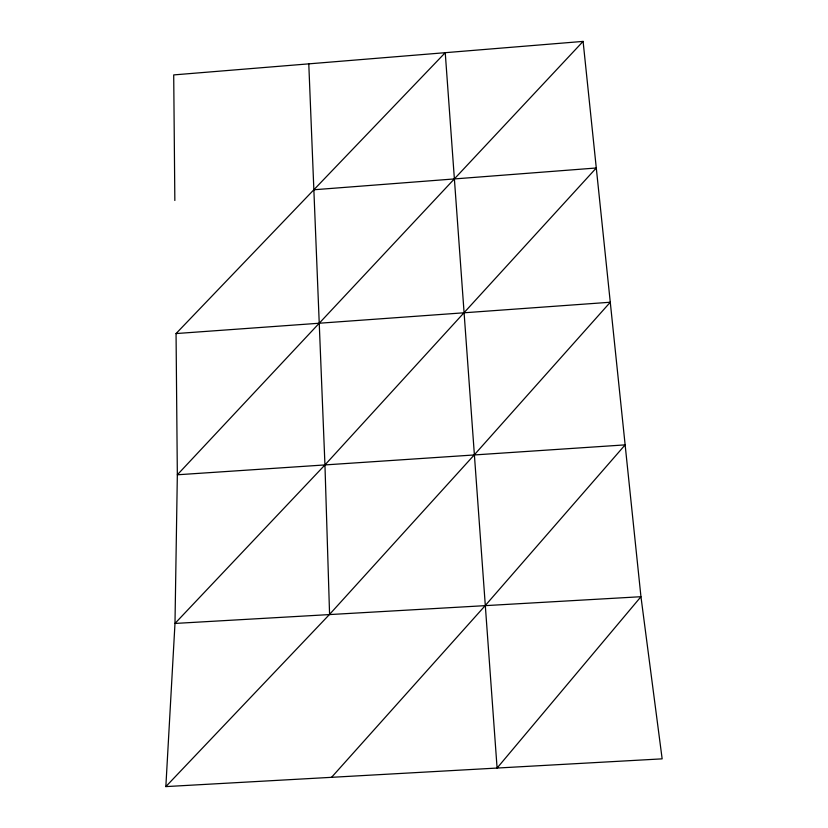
<?xml version="1.0" encoding="UTF-8"?>
<svg xmlns="http://www.w3.org/2000/svg" width="828" height="828" viewBox="0 0 828 828"><rect width="100%" height="100%" fill="white"/><g stroke="black" fill="none" stroke-linecap="round" stroke-linejoin="round"><path stroke-width="1.24" d="M313.853 189.767L596.284 167.991L324.949 464.932L174.987 623.443L640.955 596.709L497.09 768.053L165.848 786.6L174.987 623.443L177.337 474.786L176.053 333.56L445.236 52.681L497.09 768.053L662.152 758.852L640.955 596.709L583.098 41.4L173.704 74.913L174.843 200.49M331.542 777.347L485.094 605.734L625.13 444.874L177.337 474.786L583.098 41.4M165.848 786.6L329.575 614.376L474.206 454.955L610.277 302.241L176.053 333.56M308.782 63.849L324.949 464.932L329.575 614.376"/></g></svg>
